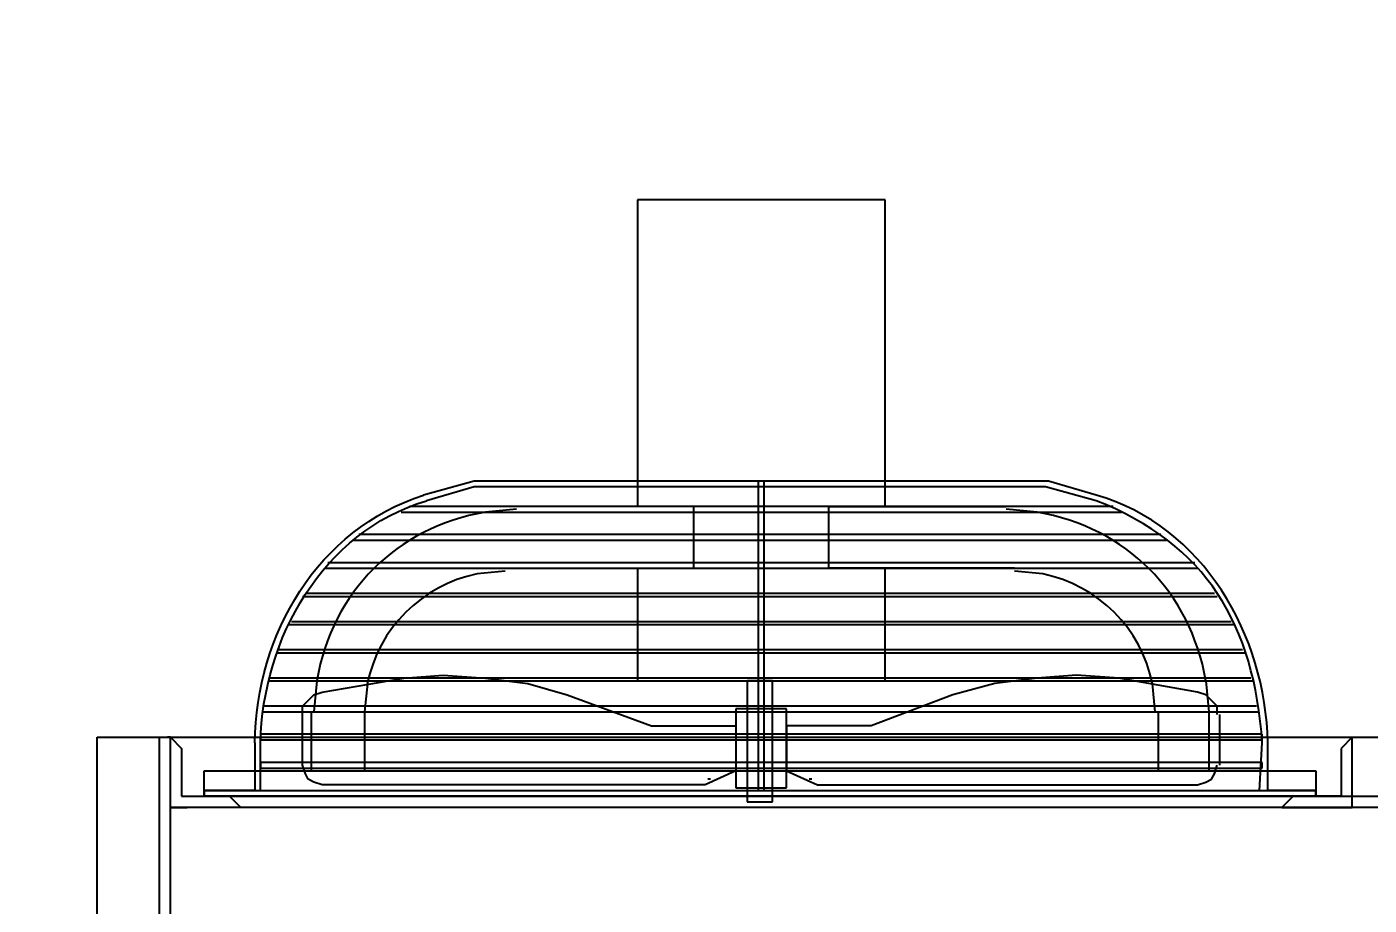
# Model space of a CAD drawing. Header units: metres. Extents: x 529524 to 529977, y 2674144 to 2674419.
# Drawn here: x 529758.407 to 529759.066, y 2674304.269 to 2674304.701 of the extents above; entities that cross this region are included whole.
import ezdxf

# ---------------------------------------------------------------- set-up
doc = ezdxf.new("R2010")
doc.units = ezdxf.units.M
doc.layers.add('IDT', color=7, linetype='Continuous')
doc.layers.add('MMS Block Numbering', color=7, linetype='Continuous')
doc.styles.add('Adani Regular', font='Adani Regular.ttf')

# ---------------------------------------------------------------- blocks, each defined once
blk = doc.blocks.new('IDT')
at = {"layer": 'IDT', "color": 0, "lineweight": 25}
for p, q in [((15.01424, 8.57175), (15.01424, 8.40715)), ((15.01977, 8.40715), (15.01977, 8.5676)), ((15.0502, 8.53717), (15.0502, 8.40715)), ((13.85793, 8.44173), (15.01424, 8.44173)), ((14.4679, 8.44173), (14.43332, 8.44173)), ((14.43332, 8.44173), (14.43332, 8.40715)), ((14.46236, 8.4362), (14.4679, 8.44173)), ((14.73069, 8.43896), (14.71825, 8.43896)), ((14.71825, 8.43896), (14.71825, 8.37949)), ((14.73069, 8.37949), (14.73069, 8.43896)), ((14.97966, 8.44173), (15.01424, 8.44173)), ((14.98519, 8.4362), (14.97966, 8.44173)), ((15.01424, 8.44173), (15.00594, 8.44173)), ((15.01424, 8.44173), (15.01424, 8.40715)), ((14.98519, 8.4362), (13.88697, 8.4362)), ((14.43885, 8.41268), (14.43885, 8.4362)), ((14.43885, 8.4362), (14.46236, 8.4362)), ((14.4513, 8.4362), (14.99764, 8.4362)), ((14.4513, 8.42375), (14.4513, 8.4362)), ((14.99764, 8.4362), (14.4513, 8.4362)), ((14.4513, 8.4362), (14.4513, 8.43343)), ((14.4513, 8.43343), (14.4513, 8.4362)), ((14.4513, 8.4362), (14.47896, 8.4362)), ((14.4513, 8.43343), (14.47481, 8.43343)), ((14.99764, 8.43343), (14.4513, 8.43343)), ((14.47481, 8.43343), (14.47481, 8.40992)), ((14.47896, 8.43343), (14.47758, 8.40992)), ((14.73623, 8.43205), (14.71133, 8.43205)), ((14.71133, 8.43205), (14.71133, 8.39332)), ((14.7224, 8.43343), (14.7224, 8.28128)), ((14.72516, 8.43343), (14.72516, 8.28128)), ((14.73623, 8.39332), (14.73623, 8.43205)), ((14.96998, 8.4362), (14.99764, 8.4362)), ((14.96998, 8.43343), (14.96998, 8.40992)), ((14.97275, 8.40992), (14.97275, 8.43343)), ((14.97275, 8.43343), (14.99764, 8.43343)), ((15.00871, 8.4362), (14.98519, 8.4362)), ((14.99764, 8.4362), (14.99764, 8.42375)), ((14.99764, 8.43343), (14.99764, 8.4362)), ((14.99764, 8.4362), (14.99764, 8.43343)), ((15.00871, 8.41268), (15.00871, 8.4362)), ((14.50248, 8.4279), (14.50109, 8.42513)), ((14.50524, 8.42928), (14.50248, 8.4279)), ((14.50939, 8.43066), (14.50524, 8.42928)), ((14.69612, 8.43066), (14.50939, 8.43066)), ((14.71133, 8.42375), (14.69612, 8.43066)), ((14.69888, 8.4279), (14.70027, 8.4279)), ((14.73623, 8.42375), (14.75144, 8.43066)), ((14.74868, 8.4279), (14.75006, 8.4279)), ((14.75144, 8.43066), (14.93955, 8.43066)), ((14.93955, 8.43066), (14.9437, 8.42928)), ((14.9437, 8.42928), (14.94647, 8.4279)), ((14.94647, 8.4279), (14.94785, 8.42513)), ((14.99764, 8.42375), (14.4513, 8.42375)), ((14.96998, 8.42237), (14.47758, 8.42237)), ((14.47758, 8.42237), (14.47758, 8.4196)), ((14.47758, 8.4196), (14.96998, 8.4196)), ((14.49833, 8.42098), (14.49833, 8.39609)), ((14.50109, 8.42513), (14.49971, 8.42098)), ((14.50386, 8.3947), (14.50386, 8.42375)), ((14.52875, 8.3947), (14.52875, 8.42375)), ((14.71133, 8.40162), (14.71133, 8.42375)), ((14.73623, 8.40162), (14.73623, 8.42375)), ((14.9188, 8.3947), (14.9188, 8.42375)), ((14.94508, 8.3947), (14.94508, 8.42375)), ((14.94785, 8.42513), (14.94923, 8.42098)), ((14.94923, 8.42098), (14.94923, 8.39609)), ((14.96998, 8.4196), (14.96998, 8.42237)), ((14.43332, 8.40715), (14.43885, 8.41268)), ((15.01424, 8.40715), (15.00871, 8.41268)), ((15.0502, 8.40715), (13.85793, 8.40715)), ((14.96998, 8.40853), (14.47758, 8.40853)), ((14.47758, 8.40853), (14.47758, 8.40577)), ((14.47758, 8.40577), (14.96998, 8.40577)), ((14.96998, 8.40577), (14.96998, 8.40853)), ((15.01424, 8.40715), (15.01562, 8.40715)), ((14.62972, 8.3864), (14.66984, 8.40162)), ((14.66984, 8.40162), (14.71133, 8.40162)), ((14.77772, 8.40162), (14.73623, 8.40162)), ((14.81922, 8.3864), (14.77772, 8.40162)), ((14.9686, 8.3947), (14.47896, 8.3947)), ((14.49971, 8.39609), (14.49971, 8.39194)), ((14.50524, 8.37949), (14.50386, 8.3947)), ((14.53014, 8.3947), (14.53152, 8.38087)), ((14.71133, 8.39332), (14.73623, 8.39332)), ((14.91742, 8.38087), (14.9188, 8.3947)), ((14.94232, 8.37949), (14.9437, 8.3947)), ((14.94923, 8.39609), (14.94923, 8.39194)), ((14.48034, 8.39194), (14.9686, 8.39194)), ((14.49971, 8.39194), (14.50524, 8.3864)), ((14.50524, 8.3864), (14.50939, 8.38502)), ((14.60898, 8.38087), (14.62972, 8.3864)), ((14.83858, 8.38087), (14.81922, 8.3864)), ((14.9437, 8.3864), (14.93955, 8.38502)), ((14.94923, 8.39194), (14.9437, 8.3864)), ((14.96583, 8.37949), (14.48173, 8.37949)), ((14.50939, 8.38502), (14.54812, 8.3781)), ((14.58823, 8.3781), (14.60898, 8.38087)), ((14.78464, 8.37949), (14.66292, 8.37949)), ((14.66292, 8.37949), (14.66292, 8.32416)), ((14.71825, 8.37949), (14.73069, 8.37949)), ((14.78464, 8.32416), (14.78464, 8.37949)), ((14.85933, 8.3781), (14.83858, 8.38087)), ((14.93955, 8.38502), (14.89944, 8.3781)), ((14.48311, 8.3781), (14.96583, 8.3781)), ((14.54812, 8.3781), (14.56887, 8.37672)), ((14.56887, 8.37672), (14.58823, 8.3781)), ((14.88008, 8.37672), (14.85933, 8.3781)), ((14.89944, 8.3781), (14.88008, 8.37672)), ((14.96168, 8.36566), (14.48588, 8.36566)), ((14.48726, 8.36427), (14.96168, 8.36427)), ((14.95615, 8.35182), (14.49141, 8.35182)), ((14.49279, 8.35044), (14.95477, 8.35044)), ((14.94923, 8.33799), (14.49971, 8.33799)), ((14.50109, 8.33661), (14.94785, 8.33661)), ((14.58546, 8.32693), (14.5993, 8.32554)), ((14.84965, 8.32554), (14.86348, 8.32693)), ((14.93817, 8.32416), (14.50939, 8.32416)), ((14.51077, 8.3214), (14.93678, 8.3214)), ((14.5993, 8.32416), (14.69058, 8.32416)), ((14.69058, 8.32416), (14.69058, 8.29373)), ((14.84965, 8.32416), (14.75697, 8.32416)), ((14.75697, 8.32416), (14.75697, 8.29373)), ((14.92434, 8.31033), (14.52461, 8.31033)), ((14.52737, 8.30756), (14.92157, 8.30756)), ((14.90082, 8.2965), (14.54674, 8.2965)), ((14.55089, 8.29373), (14.89667, 8.29373)), ((14.58823, 8.2965), (14.60344, 8.29512)), ((14.69058, 8.29373), (14.60344, 8.29373)), ((14.66292, 8.29373), (14.66292, 8.14297)), ((14.75697, 8.29373), (14.84411, 8.29373)), ((14.78464, 8.14297), (14.78464, 8.29373)), ((14.84411, 8.29512), (14.85933, 8.2965)), ((14.55918, 8.29097), (14.58408, 8.28405)), ((14.55918, 8.2882), (14.5827, 8.28128)), ((14.86486, 8.28405), (14.88837, 8.29097)), ((14.86486, 8.28128), (14.88976, 8.2882)), ((14.5827, 8.28128), (14.86486, 8.28128)), ((14.58408, 8.28405), (14.86486, 8.28405)), ((14.66292, 8.14297), (14.78464, 8.14297))]:
    blk.add_line(p, q, dxfattribs=at)
for centre, start, end in [((14.59929, 8.3947), 191.53413, 258.46587), ((14.84965, 8.3947), 281.53413, 348.46587)]:
    blk.add_arc(centre, 0.06917, start, end, dxfattribs=at)
for points in [[(14.47481, 8.40992), (14.47592, 8.35713), (14.50632, 8.30339), (14.55918, 8.2882)], [(14.47758, 8.40992), (14.48152, 8.35194), (14.50503, 8.31217), (14.55918, 8.29097)], [(14.96998, 8.40992), (14.96878, 8.35876), (14.9395, 8.30627), (14.88837, 8.29097)], [(14.97275, 8.40992), (14.9721, 8.35662), (14.94188, 8.30496), (14.88976, 8.2882)], [(14.50524, 8.37949), (14.51322, 8.33527), (14.54402, 8.30447), (14.58823, 8.2965)], [(14.85933, 8.2965), (14.90354, 8.30447), (14.93434, 8.33527), (14.94232, 8.37949)]]:
    blk.add_open_spline(points, degree=3, dxfattribs=at)

msp = doc.modelspace()

# ---------------------------------------------------------------- block references
at = {"layer": 'IDT', "color": 8, "rotation": 180}
msp.add_blockref('IDT', (529773.49128, 2674312.75885), dxfattribs=at)

# ---------------------------------------------------------------- texts
at = {"layer": 'MMS Block Numbering', "insert": (529750.72734, 2674294.30043), "char_height": 7.5, "attachment_point": 5, "style": 'Adani Regular'}
msp.add_mtext_dynamic_manual_height_columns('A16d-\\PBL-14', width=41.5353798, gutter_width=1, heights=[0], dxfattribs=at)

doc.saveas('drawing.dxf')
